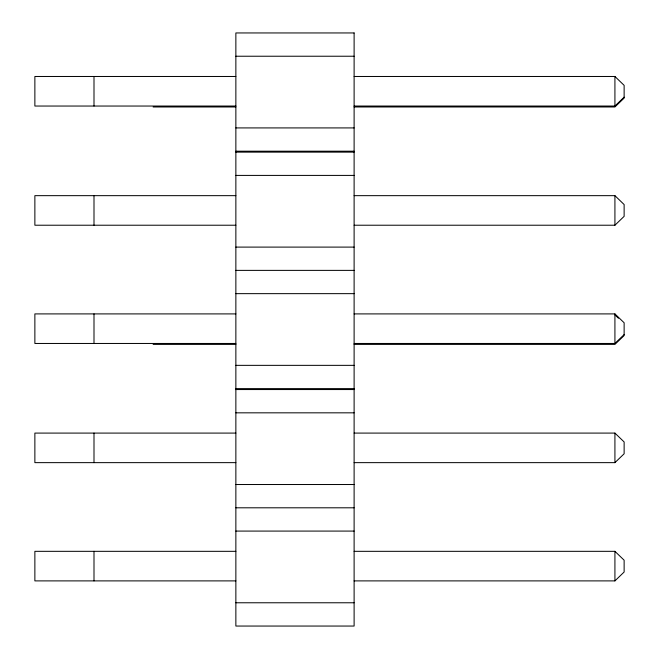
<?xml version="1.0" encoding="UTF-8"?>
<svg xmlns="http://www.w3.org/2000/svg" width="659" height="659" viewBox="0 0 659 659"><rect width="100%" height="100%" fill="white"/><g stroke="black" fill="none" stroke-linecap="round" stroke-linejoin="round"><path stroke-width="0.99" d="M354.114 106.041L614.921 106.041L624.131 97.17M354.114 225.221L614.921 225.221L624.131 216.35L624.131 204.529L614.921 195.657L354.114 195.657M354.114 343.463L614.921 343.463L624.131 334.599M354.114 462.643L614.921 462.643L624.131 453.779L624.131 441.95L614.921 433.087L354.114 433.087M354.114 580.892L614.921 580.892L624.131 572.02L624.131 560.199L614.921 551.328L354.114 551.328M235.864 56.229L354.114 56.229M235.864 76.477L34.869 76.477L34.869 106.041L235.864 106.041M354.114 76.477L614.921 76.477L624.131 85.349L624.131 98.1L614.921 106.972L354.114 106.972M153.119 106.972L235.864 106.972M235.864 127.92L354.114 127.92M235.864 151.199L354.114 151.199M235.864 152.13L354.114 152.13M235.864 175.409L354.114 175.409M235.864 195.657L34.869 195.657L34.869 225.221L235.864 225.221M235.864 247.1L354.114 247.1M235.864 270.379L354.114 270.379M235.864 293.65L354.114 293.65M235.864 313.906L34.869 313.906L34.869 343.463L235.864 343.463M354.114 313.906L614.921 313.906L624.131 322.77L624.131 335.53L614.921 344.393L354.114 344.393M153.119 344.393L235.864 344.393M235.864 365.35L354.114 365.35M235.864 388.621L354.114 388.621M235.864 389.551L354.114 389.551M235.864 412.831L354.114 412.831M235.864 433.087L34.869 433.087L34.869 462.643L235.864 462.643M235.864 484.522L354.114 484.522M235.864 507.801L354.114 507.801M235.864 531.08L354.114 531.08M235.864 551.328L34.869 551.328L34.869 580.892L235.864 580.892M235.864 602.771L354.114 602.771M614.921 314.837L618.463 318.248M614.921 76.477L614.921 106.041M614.921 195.657L614.921 225.221M614.921 313.906L614.921 343.463M614.921 433.087L614.921 462.643M614.921 551.328L614.921 580.892M93.998 76.477L93.998 106.041M93.998 195.657L93.998 225.221M93.998 313.906L93.998 343.463M93.998 433.087L93.998 462.643M93.998 551.328L93.998 580.892M354.114 32.95L235.864 32.95L235.864 626.05L354.114 626.05L354.114 32.95"/></g></svg>
